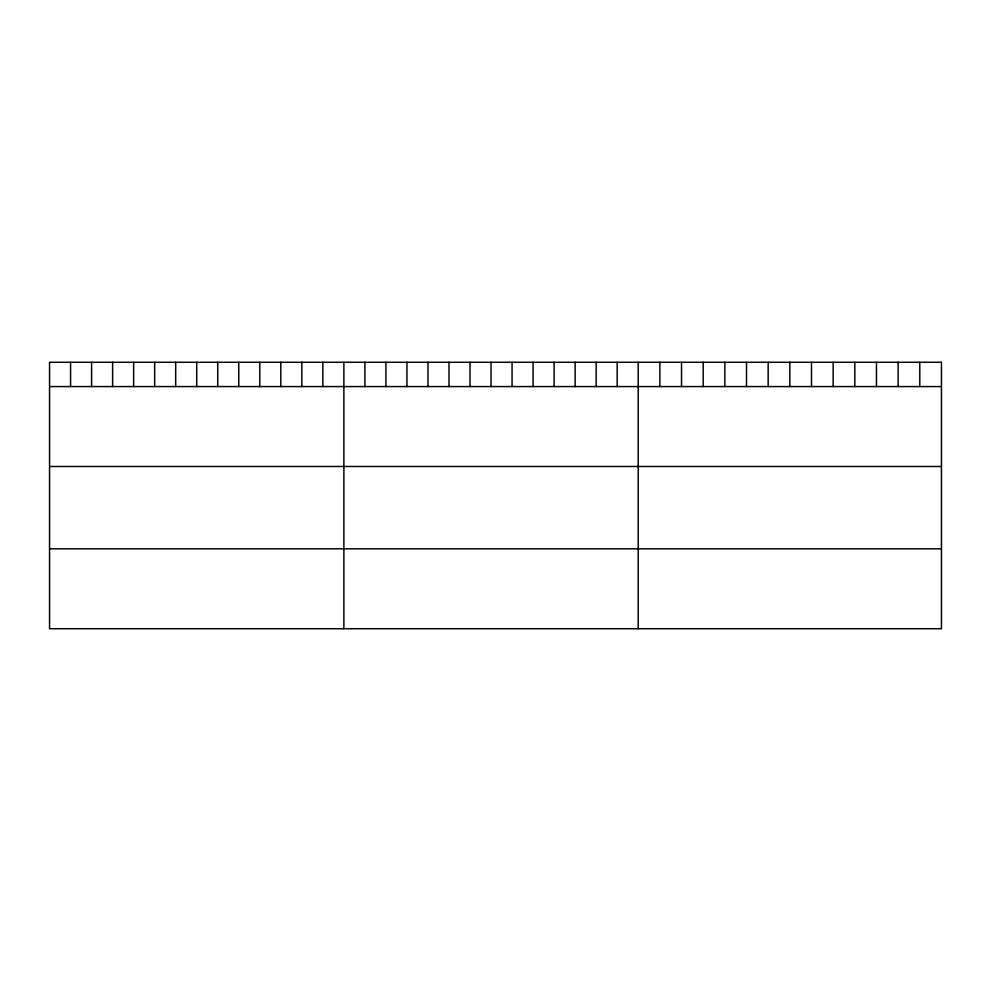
<?xml version="1.0" encoding="UTF-8"?>
<svg xmlns="http://www.w3.org/2000/svg" width="991" height="991" viewBox="0 0 991 991"><rect width="100%" height="100%" fill="white"/><g stroke="black" fill="none" stroke-linecap="round" stroke-linejoin="round"><path stroke-width="1.49" d="M49.55 386.577L941.45 386.577M49.55 466.488L941.45 466.488M49.55 548.816L941.45 548.816M919.784 362.272L919.784 386.577M898.131 362.272L898.131 386.577M876.465 362.272L876.465 386.577M854.812 362.272L854.812 386.577M833.146 362.272L833.146 386.577M811.493 362.272L811.493 386.577M789.827 362.272L789.827 386.577M768.161 362.272L768.161 386.577M746.508 362.272L746.508 386.577M724.842 362.272L724.842 386.577M703.189 362.272L703.189 386.577M681.523 362.272L681.523 386.577M659.87 362.272L659.87 386.577M638.204 362.272L638.204 628.728M617.182 362.272L617.182 386.577M596.161 362.272L596.161 386.577M575.139 362.272L575.139 386.577M554.105 362.272L554.105 386.577M533.084 362.272L533.084 386.577M512.062 362.272L512.062 386.577M491.04 362.272L491.04 386.577M470.019 362.272L470.019 386.577M448.997 362.272L448.997 386.577M427.976 362.272L427.976 386.577M406.942 362.272L406.942 386.577M385.92 362.272L385.92 386.577M364.899 362.272L364.899 386.577M343.877 362.272L343.877 628.728M322.855 362.272L322.855 386.577M301.834 362.272L301.834 386.577M280.812 362.272L280.812 386.577M259.778 362.272L259.778 386.577M238.757 362.272L238.757 386.577M217.735 362.272L217.735 386.577M196.714 362.272L196.714 386.577M175.692 362.272L175.692 386.577M154.67 362.272L154.67 386.577M133.649 362.272L133.649 386.577M112.615 362.272L112.615 386.577M91.593 362.272L91.593 386.577M70.572 362.272L70.572 386.577M941.45 362.272L49.55 362.272L49.55 628.728L941.45 628.728L941.45 362.272"/></g></svg>
